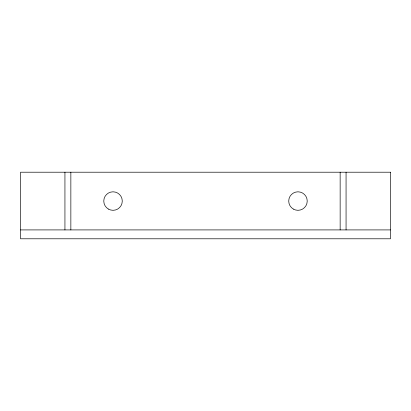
<?xml version="1.0" encoding="UTF-8"?>
<svg xmlns="http://www.w3.org/2000/svg" width="411" height="411" viewBox="0 0 411 411"><rect width="100%" height="100%" fill="white"/><g stroke="black" fill="none" stroke-linecap="round" stroke-linejoin="round"><path stroke-width="0.62" d="M20.55 229.913L390.45 229.913M346.062 172.209L346.062 229.913M340.144 172.209L340.144 229.913M70.856 172.209L70.856 229.913M64.938 172.209L64.938 229.913M390.45 172.209L20.55 172.209L20.55 238.791L390.45 238.791L390.45 172.209M108.401 209.071A9.248 9.248 0 0 0 122.273 201.061A9.248 9.248 0 0 0 108.401 193.052A9.248 9.248 0 0 0 108.401 209.071M293.351 209.071A9.248 9.248 0 0 0 307.223 201.061A9.248 9.248 0 0 0 293.351 193.052A9.248 9.248 0 0 0 293.351 209.071"/></g></svg>
